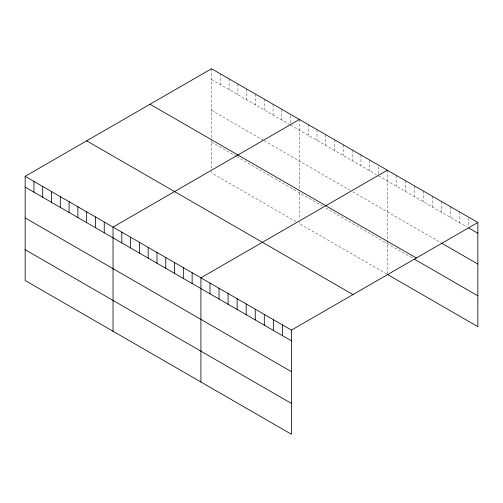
<?xml version="1.0" encoding="UTF-8"?>
<svg xmlns="http://www.w3.org/2000/svg" width="503" height="503" viewBox="0 0 503 503"><rect width="100%" height="100%" fill="white"/><g stroke="black" fill="none" stroke-linecap="round" stroke-linejoin="round"><path stroke-width="0.38" stroke-dasharray="2.52 1.89" d="M211.543 79.48L289.282 124.367M290.633 125.146L376.489 174.717M378.514 175.887L466.853 226.891M211.543 110.314L263.591 140.368M264.27 140.758L350.126 190.323M352.829 191.882L440.986 242.779M211.543 142.079L235.876 156.125M236.555 156.521L322.404 206.085M325.787 208.035L413.177 258.492M296.041 221.691L211.543 172.906L211.543 171.441M386.631 273.99L299.423 223.646L299.423 222.175M468.796 218.025L468.796 226.469M459.742 212.027L459.742 222.779M450.688 206.802L450.688 217.554M441.634 201.571L441.634 212.323M432.58 196.346L432.58 207.098M423.52 191.115L423.52 201.873M414.466 185.89L414.466 196.642M405.412 180.659L405.412 191.417M396.358 175.434L396.358 186.185M387.304 170.209L387.304 239.774M387.304 240.528L387.304 273.651M378.514 166.669L378.514 173.579M369.73 160.061L369.73 170.813M360.94 154.987L360.94 165.739M352.15 149.913L352.15 160.664M343.36 144.839L343.36 155.59M334.577 139.765L334.577 150.516M325.787 134.691L325.787 145.442M316.997 129.617L316.997 140.368M308.213 124.543L308.213 135.294M299.423 119.469L299.423 189.034M299.423 192.812L299.423 219.239M290.633 115.929L290.633 123.612M281.843 109.321L281.843 120.072M273.06 104.247L273.06 114.998M264.27 99.173L264.27 109.924M255.48 94.099L255.48 104.85M246.69 89.025L246.69 99.776M237.906 83.951L237.906 94.702M229.117 78.877L229.117 89.628M220.327 73.803L220.327 84.554M211.543 68.729L211.543 138.294M211.543 139.054L211.543 168.505"/><path stroke-width="0.75" d="M25.15 176.339L291.457 330.094L291.457 434.271L25.15 280.517L25.15 176.339L211.543 68.729L477.85 222.483L477.85 326.661L387.304 274.387M299.423 119.469L113.03 227.079L113.03 331.257M387.304 170.209L200.917 277.819L200.917 381.997M291.457 330.094L477.85 222.483M468.796 228.01L477.85 233.235M441.634 243.156L477.85 264.062M150.032 104.24L416.339 257.995M414.466 259.234L477.85 295.827M86.661 140.827L352.968 294.582M25.15 187.097L291.457 340.845M25.15 217.925L291.457 371.679M25.15 249.689L291.457 403.444M282.403 324.863L282.403 335.62M273.349 319.638L273.349 330.389M264.295 314.413L264.295 325.164M255.241 309.182L255.241 319.939M246.187 303.957L246.187 314.708M237.133 298.725L237.133 309.483M228.079 293.501L228.079 304.252M219.025 288.269L219.025 299.027M209.971 283.044L209.971 293.796M192.127 272.745L192.127 283.497M183.337 267.671L183.337 278.423M174.547 262.597L174.547 273.349M165.764 257.523L165.764 268.275M156.974 252.449L156.974 263.201M148.184 247.375L148.184 258.127M139.4 242.301L139.4 253.053M130.61 237.227L130.61 247.979M121.82 232.153L121.82 242.905M104.247 222.005L104.247 232.757M95.457 216.931L95.457 227.683M86.667 211.857L86.667 222.609M77.877 206.783L77.877 217.535M69.093 201.709L69.093 212.461M60.303 196.635L60.303 207.387M51.513 191.561L51.513 202.313M42.724 186.487L42.724 197.239M33.94 181.413L33.94 192.165"/></g></svg>
